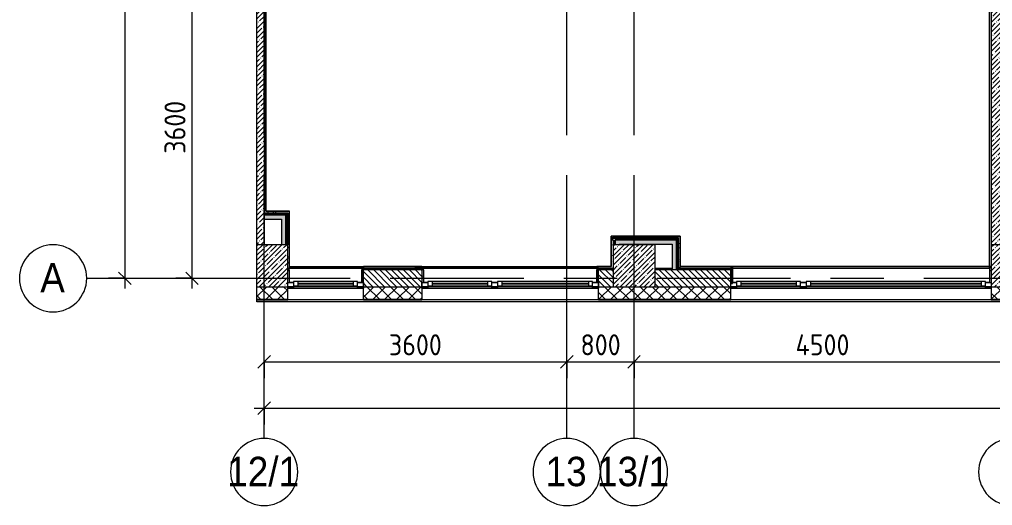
# Model space of a CAD drawing. Header units: millimetres. Extents: x 35848 to 85156, y -2706 to 28205.
# Drawn here: x 35848 to 47425, y -2706 to 3083 of the extents above; entities that cross this region are included whole.
import ezdxf

# ---------------------------------------------------------------- set-up
doc = ezdxf.new("R2010")
doc.units = ezdxf.units.MM
doc.linetypes.add('Осевая', pattern=[3175, 635, -476.25, 1587.5, -476.25])
for name, color, linetype, lineweight in [('A-ANNO-DIMS', 7, 'Continuous', 9), ('A-ANNO-DIMS-100', 7, 'Continuous', 9), ('A-DETL-GENF', 7, 'Continuous', 9), ('A-GLAZ', 7, 'Continuous', 9), ('A-GLAZ-1', 7, 'Continuous', 13), ('A-WALL', 7, 'Continuous', 9), ('I-WALL', 7, 'Continuous', 9), ('S-COLS', 7, 'Continuous', 9), ('Оси', 7, 'Continuous', 9), ('Оси-1', 7, 'Continuous', 20), ('Оси-2', 7, 'Осевая', 9)]:
    doc.layers.add(name, color=color, linetype=linetype, lineweight=lineweight)
doc.layers.add('A-WALL-1', color=7, linetype='Continuous', lineweight=9, true_color=0x3c3c3c)
doc.layers.add('A-WALL-FNSH-1', color=7, linetype='Continuous', lineweight=9, true_color=0x3c3c3c)
doc.styles.add('Arial', font='arial.ttf', dxfattribs={"width": 0.9, "height": 350})
doc.styles.add('ISOCPEUR', font='isocpeur.ttf', dxfattribs={"width": 0.9, "height": 250})
doc.dimstyles.new('ISO-2_5_0_9К_БОЛЬШОЙ', dxfattribs={"dimscale": 304.8, "dimtxt": 248.995294, "dimasz": 0.492126, "dimexe": 0.393701, "dimexo": 0.984252, "dimgap": 0, "dimtad": 1, "dimdec": 0, "dimrnd": 10, "dimzin": 0, "dimdsep": 46, "dimtxsty": 'ISOCPEUR', "dimblk1": 'OBLIQUE', "dimblk2": 'OBLIQUE', "dimsah": 1, "dimcen": 0.09, "dimdle": 0.393701, "dimazin": 0, "dimtfac": 1, "dimtdec": 4, "dimtix": 1, "dimtmove": 0, "dimatfit": 3, "dimfxl": 1, "dimtvp": 1, "dimtolj": 1, "dimtzin": 0, "dimarcsym": 2})
doc.dimstyles.new('ISO-2_5_0_9К_БОЛЬШОЙ_1', dxfattribs={"dimscale": 304.8, "dimtxt": 248.995294, "dimasz": 0.492126, "dimexe": 0.393701, "dimexo": 0.984252, "dimgap": 0, "dimtad": 1, "dimdec": 0, "dimrnd": 10, "dimzin": 0, "dimdsep": 46, "dimtxsty": 'ISOCPEUR', "dimblk1": 'OBLIQUE', "dimblk2": 'OBLIQUE', "dimsah": 1, "dimcen": 0.09, "dimdle": 0.393701, "dimazin": 0, "dimtfac": 1, "dimtdec": 4, "dimtix": 1, "dimtmove": 2, "dimatfit": 3, "dimfxl": 1, "dimtvp": 1, "dimtolj": 1, "dimtzin": 0, "dimarcsym": 2})
pattern_1 = [(45, (0, 0), (-57.02463, 57.02463), []), (45, (57.025, 0), (-57.02463, 57.02463), [100.806, -20.161, 3.353, -16.808])]
pattern_2 = [(0, (0, 0), (121.92, 30.48), [10.058, -81.382, 10.058, -81.382, -487.68]), (0, (0, 0), (121.92, 30.48), [-182.88, 10.058, -172.822, 10.058, -81.382, -213.36]), (0, (0, 0), (121.92, 30.48), [-457.2, 10.058, -50.902, 10.058, -142.342]), (120, (45.72, 15.24), (-87.356454, 90.345817), [10.058, -81.382, 10.058, -81.382, -487.68]), (120, (45.72, 15.24), (-87.356454, 90.345817), [-182.88, 10.058, -172.822, 10.058, -81.382, -213.36]), (120, (45.72, 15.24), (-87.356454, 90.345817), [-457.2, 10.058, -50.902, 10.058, -142.342]), (240, (60.96, 76.2), (-34.563546, -120.825817), [10.058, -81.382, 10.058, -81.382, -487.68]), (240, (60.96, 76.2), (-34.563546, -120.825817), [-182.88, 10.058, -172.822, 10.058, -81.382, -213.36]), (240, (60.96, 76.2), (-34.563546, -120.825817), [-457.2, 10.058, -50.902, 10.058, -142.342])]
pattern_3 = [(45, (0, 0), (-106.066, 106.066), []), (135, (0, 0), (-106.066, -106.066), [])]

# ---------------------------------------------------------------- blocks, each defined once
blk = doc.blocks.new('BSC_Колонна _Прямоугольная - 500х500-V5-План заполнения и маркировки дверных проемов 1 этажа в осях 12-23')
at = {"layer": 'S-COLS'}
h = blk.add_hatch(dxfattribs=at)
h.set_pattern_fill('FP_7', color=256, style=0, pattern_type=2)
h.set_pattern_definition([(45, (-38790, -150), (-57.02463, 57.02463), []), (45, (-38732.975, -150), (-57.02463, 57.02463), [100.806, -20.161, 3.353, -16.808])])
h.paths.add_polyline_path([(-117, -250), (250, -250), (250, 250), (-117, 250)])
for p, q in [((250, 250), (-117, 250)), ((250, -250), (250, 250)), ((-117, -250), (250, -250))]:
    blk.add_line(p, q, dxfattribs=at)
blk = doc.blocks.new('BSC_Колонна _Прямоугольная - 500х500-V6-План заполнения и маркировки дверных проемов 1 этажа в осях 12-23')
at = {"layer": 'S-COLS'}
h = blk.add_hatch(dxfattribs=at)
h.set_pattern_fill('FP_8', color=256, style=0, pattern_type=2)
h.set_pattern_definition([(45, (-43160, -150), (-57.02463, 57.02463), []), (45, (-43102.975, -150), (-57.02463, 57.02463), [100.806, -20.161, 3.353, -16.808])])
h.paths.add_polyline_path([(-250, -250), (250, -250), (250, 250), (-250, 250)])
for p, q in [((250, 250), (-250, 250)), ((-250, 250), (-250, -250)), ((250, -250), (250, 250)), ((-250, -250), (250, -250))]:
    blk.add_line(p, q, dxfattribs=at)
blk = doc.blocks.new('BSC_Колонна _Прямоугольная - 500х500-V7-План заполнения и маркировки дверных проемов 1 этажа в осях 12-23')
at = {"layer": 'S-COLS'}
h = blk.add_hatch(dxfattribs=at)
h.set_pattern_fill('FP_9', color=256, style=0, pattern_type=2)
h.set_pattern_definition([(45, (-47660, -150), (-57.02463, 57.02463), []), (45, (-47602.975, -150), (-57.02463, 57.02463), [100.806, -20.161, 3.353, -16.808])])
h.paths.add_polyline_path([(-250, -250), (250, -250), (250, 250), (-250, 250)])
for p, q in [((250, 250), (-250, 250)), ((-250, 250), (-250, -250)), ((250, -250), (250, 250)), ((-250, -250), (250, -250))]:
    blk.add_line(p, q, dxfattribs=at)
blk = doc.blocks.new('120_Окно_СКБ_1Ст - 120_Окно_СКБ_1Ст 900х2500_h_-20664874-План заполнения и маркировки дверных проемов 1 этажа в осях 12-23')
at = {"layer": 'A-GLAZ'}
for p, q in [((450, -57), (-450, -57)), ((-330, -107), (330, -107)), ((-430, -127), (-380, -127)), ((330, -117), (-330, -117)), ((380, -127), (430, -127))]:
    blk.add_line(p, q, dxfattribs=at)
at = {"layer": 'A-GLAZ-1'}
for p, q in [((-450, -127), (-450, -57)), ((-450, -57), (-380, -57)), ((-380, -57), (-380, -127)), ((380, -87), (-380, -87)), ((-380, -87), (-380, -137)), ((-330, -137), (-330, -87)), ((330, -137), (330, -87)), ((380, -127), (380, -57)), ((380, -57), (450, -57)), ((380, -137), (380, -87)), ((450, -57), (450, -127)), ((-380, -127), (-450, -127)), ((-380, -137), (380, -137)), ((450, -127), (380, -127))]:
    blk.add_line(p, q, dxfattribs=at)
blk = doc.blocks.new('120_Окно_СКБ_2Ст - 120_Окно_СКБ_2Ст 3100х2500 _мал_створка слева_-22446080-План заполнения и маркировки дверных проемов 1 этажа в осях 12-23')
at = {"layer": 'A-GLAZ'}
for p, q in [((1550, -57), (-1550, -57)), ((-1430, -107), (600, -107)), ((770, -107), (1430, -107)), ((-1530, -127), (-1480, -127)), ((600, -117), (-1430, -117)), ((650, -127), (720, -127)), ((1430, -117), (770, -117)), ((1480, -127), (1530, -127))]:
    blk.add_line(p, q, dxfattribs=at)
at = {"layer": 'A-GLAZ-1'}
for p, q in [((-1550, -127), (-1550, -57)), ((-1550, -57), (-1480, -57)), ((-1480, -57), (-1480, -127)), ((650, -87), (-1480, -87)), ((-1480, -87), (-1480, -137)), ((-1430, -137), (-1430, -87)), ((600, -137), (600, -87)), ((650, -127), (650, -57)), ((650, -57), (720, -57)), ((650, -137), (650, -87)), ((720, -57), (720, -127)), ((1480, -87), (720, -87)), ((720, -87), (720, -137)), ((770, -137), (770, -87)), ((1430, -137), (1430, -87)), ((1480, -127), (1480, -57)), ((1480, -57), (1550, -57)), ((1480, -137), (1480, -87)), ((1550, -57), (1550, -127)), ((-1480, -127), (-1550, -127)), ((-1480, -137), (650, -137)), ((720, -127), (650, -127)), ((720, -137), (1480, -137)), ((1550, -127), (1480, -127))]:
    blk.add_line(p, q, dxfattribs=at)
blk = doc.blocks.new('120_Окно_СКБ_2Ст - 120_Окно_СКБ_2Ст 2100х2500 _мал створка справа_-V22-План заполнения и маркировки дверных проемов 1 этажа в осях 12-23')
at = {"layer": 'A-GLAZ'}
for p, q in [((1050, -57), (-1050, -57)), ((-930, -107), (100, -107)), ((270, -107), (930, -107)), ((-1030, -127), (-980, -127)), ((100, -117), (-930, -117)), ((150, -127), (220, -127)), ((930, -117), (270, -117)), ((980, -127), (1030, -127))]:
    blk.add_line(p, q, dxfattribs=at)
at = {"layer": 'A-GLAZ-1'}
for p, q in [((-1050, -127), (-1050, -57)), ((-1050, -57), (-980, -57)), ((-980, -57), (-980, -127)), ((150, -87), (-980, -87)), ((-980, -87), (-980, -137)), ((-930, -137), (-930, -87)), ((100, -137), (100, -87)), ((150, -127), (150, -57)), ((150, -57), (220, -57)), ((150, -137), (150, -87)), ((220, -57), (220, -127)), ((980, -87), (220, -87)), ((220, -87), (220, -137)), ((270, -137), (270, -87)), ((930, -137), (930, -87)), ((980, -127), (980, -57)), ((980, -57), (1050, -57)), ((980, -137), (980, -87)), ((1050, -57), (1050, -127)), ((-980, -127), (-1050, -127)), ((-980, -137), (150, -137)), ((220, -127), (150, -127)), ((220, -137), (980, -137)), ((1050, -127), (980, -127))]:
    blk.add_line(p, q, dxfattribs=at)
blk = doc.blocks.new('DET_L_Линия разрыва - М100-30654842-План заполнения и маркировки дверных проемов 1 этажа в осях 12-23')
at = {"layer": 'A-DETL-GENF'}
blk.add_line((24080, 0), (12340, 0), dxfattribs=at)
blk = doc.blocks.new('Ось сетки - D8-29747960-План заполнения и маркировки дверных проемов 1 этажа в осях 12-23')
at = {"layer": 'Оси-1'}
for start, end in [(360, 180), (180, 360)]:
    blk.add_arc((0, 0), 4, start, end, dxfattribs=at)
blk = doc.blocks.new('DIMBLOCK1-План заполнения и маркировки дверных проемов 1 этажа в осях 12-23')
at = {"layer": 'A-ANNO-DIMS-100'}
for p, q in [((38760, -1188), (38760, -874)), ((42360, -1188), (42360, -874)), ((38760, -994), (42360, -994)), ((38760, -994), (38760, -1188)), ((42360, -994), (42360, -1188))]:
    blk.add_line(p, q, dxfattribs=at)
at = {"layer": 'A-ANNO-DIMS-100', "lineweight": 20}
for p, q in [((38760, -994), (38835, -919)), ((42360, -994), (42435, -919)), ((38760, -994), (38685, -1069)), ((42360, -994), (42285, -1069))]:
    blk.add_line(p, q, dxfattribs=at)
at = {"layer": 'A-ANNO-DIMS-100', "color": 0, "insert": (40244, -667), "char_height": 250, "width": 758.48, "attachment_point": 1, "line_spacing_factor": 1.149209, "style": 'ISOCPEUR'}
blk.add_mtext('3600', dxfattribs=at)
blk = doc.blocks.new('_Oblique')
at = {"color": 0, "linetype": 'ByBlock', "lineweight": -2}
blk.add_line((-0.5, -0.5), (0.5, 0.5), dxfattribs=at)
blk = doc.blocks.new('DIMBLOCK2-План заполнения и маркировки дверных проемов 1 этажа в осях 12-23')
at = {"layer": 'A-ANNO-DIMS-100'}
for p, q in [((42360, -1188), (42360, -874)), ((43160, -1188), (43160, -874)), ((42360, -994), (43160, -994)), ((42360, -994), (42360, -1188)), ((43160, -994), (43160, -1188))]:
    blk.add_line(p, q, dxfattribs=at)
at = {"layer": 'A-ANNO-DIMS-100', "lineweight": 20}
for p, q in [((42360, -994), (42435, -919)), ((43160, -994), (43235, -919)), ((42360, -994), (42285, -1069)), ((43160, -994), (43085, -1069))]:
    blk.add_line(p, q, dxfattribs=at)
at = {"layer": 'A-ANNO-DIMS-100', "color": 0, "insert": (42523, -667), "char_height": 250, "width": 568.86, "attachment_point": 1, "line_spacing_factor": 1.149209, "style": 'ISOCPEUR'}
blk.add_mtext('800', dxfattribs=at)
blk = doc.blocks.new('DIMBLOCK3-План заполнения и маркировки дверных проемов 1 этажа в осях 12-23')
at = {"layer": 'A-ANNO-DIMS-100'}
for p, q in [((43160, -1188), (43160, -874)), ((47660, -1188), (47660, -874)), ((43160, -994), (47660, -994)), ((43160, -994), (43160, -1188)), ((47660, -994), (47660, -1188))]:
    blk.add_line(p, q, dxfattribs=at)
at = {"layer": 'A-ANNO-DIMS-100', "lineweight": 20}
for p, q in [((43160, -994), (43235, -919)), ((47660, -994), (47735, -919)), ((43160, -994), (43085, -1069)), ((47660, -994), (47585, -1069))]:
    blk.add_line(p, q, dxfattribs=at)
at = {"layer": 'A-ANNO-DIMS-100', "color": 0, "insert": (45082, -667), "char_height": 250, "width": 787.21, "attachment_point": 1, "line_spacing_factor": 1.149209, "style": 'ISOCPEUR'}
blk.add_mtext('4500', dxfattribs=at)
blk = doc.blocks.new('DIMBLOCK29-План заполнения и маркировки дверных проемов 1 этажа в осях 12-23')
at = {"layer": 'A-ANNO-DIMS-100'}
for p, q in [((37707, 3600), (38021, 3600)), ((37901, 3600), (37707, 3600)), ((37901, 3600), (37901, -120)), ((37707, 0), (38021, 0)), ((37901, 0), (37707, 0))]:
    blk.add_line(p, q, dxfattribs=at)
at = {"layer": 'A-ANNO-DIMS-100', "lineweight": 20}
for p, q in [((37901, 3600), (37826, 3675)), ((37901, 3600), (37976, 3525)), ((37901, 0), (37826, 75)), ((37901, 0), (37976, -75))]:
    blk.add_line(p, q, dxfattribs=at)
at = {"layer": 'A-ANNO-DIMS-100', "color": 0, "insert": (37574, 1484), "char_height": 250, "width": 758.48, "attachment_point": 1, "rotation": 90, "line_spacing_factor": 1.149209, "style": 'ISOCPEUR'}
blk.add_mtext('3600', dxfattribs=at)
blk = doc.blocks.new('DIMBLOCK30-План заполнения и маркировки дверных проемов 1 этажа в осях 12-23')
at = {"layer": 'A-ANNO-DIMS-100'}
for p, q in [((37101, 27120), (37101, -120)), ((36907, 27000), (37221, 27000)), ((37101, 27000), (36907, 27000)), ((36907, 0), (37221, 0)), ((37101, 0), (36907, 0))]:
    blk.add_line(p, q, dxfattribs=at)
at = {"layer": 'A-ANNO-DIMS-100', "lineweight": 20}
for p, q in [((37101, 27000), (37026, 27075)), ((37101, 27000), (37176, 26925)), ((37101, 0), (37026, 75)), ((37101, 0), (37176, -75))]:
    blk.add_line(p, q, dxfattribs=at)
at = {"layer": 'A-ANNO-DIMS-100', "color": 0, "insert": (36774, 13572), "char_height": 250, "width": 948.1, "attachment_point": 1, "rotation": 90, "line_spacing_factor": 1.149209, "style": 'ISOCPEUR'}
blk.add_mtext('27000', dxfattribs=at)
blk = doc.blocks.new('DIMBLOCK64-План заполнения и маркировки дверных проемов 1 этажа в осях 12-23')
at = {"layer": 'A-ANNO-DIMS-100'}
for p, q in [((38760, -1740), (38760, -1426)), ((84560, -1740), (84560, -1426)), ((38640, -1546), (84680, -1546)), ((38760, -1546), (38760, -1740)), ((84560, -1546), (84560, -1740))]:
    blk.add_line(p, q, dxfattribs=at)
at = {"layer": 'A-ANNO-DIMS-100', "lineweight": 20}
for p, q in [((38760, -1546), (38835, -1471)), ((84560, -1546), (84635, -1471)), ((38760, -1546), (38685, -1621)), ((84560, -1546), (84485, -1621))]:
    blk.add_line(p, q, dxfattribs=at)
at = {"layer": 'A-ANNO-DIMS-100', "color": 0, "insert": (61253, -1219), "char_height": 250, "width": 976.83, "attachment_point": 1, "line_spacing_factor": 1.149209, "style": 'ISOCPEUR'}
blk.add_mtext('45800', dxfattribs=at)

msp = doc.modelspace()

# ---------------------------------------------------------------- hatches: boundary and pattern name
at = {"layer": 'A-WALL'}
h = msp.add_hatch(dxfattribs=at)
h.set_pattern_fill('FP_21', color=256, style=0, pattern_type=2)
h.set_pattern_definition([(135, (0, 0), (-35.35534, -35.35534), [])])
h.paths.add_polyline_path([(44169.6, -100), (44310, -100), (44310, 100), (43410, 100), (43410, -100), (43443.4, -100)])
h.paths.add_polyline_path([(39940, -100), (40637.5, -100), (40637.5, 100), (39940, 100)])
h.paths.add_polyline_path([(42910, -100), (42910, 100), (42737.5, 100), (42737.5, -100)])
h = msp.add_hatch(dxfattribs=at)
h.set_pattern_fill('FP_17', color=256, style=0, pattern_type=2)
h.set_pattern_definition([(45, (0, 0), (-70.71068, 70.71068), []), (135, (0, 0), (-70.71068, -70.71068), [])])
h.paths.add_polyline_path([(59260, -250), (60010, -250), (60010, -100), (59260, -100)])
h.paths.add_polyline_path([(75700, -250), (75700, -100), (73980, -100), (73980, -250), (75397.4, -250)])
h.paths.add_polyline_path([(60910, -250), (61610, -250), (61610, -100), (60910, -100)])
h.paths.add_polyline_path([(56910, -250), (57160, -250), (57160, -100), (56410, -100), (56410, -250)])
h.paths.add_polyline_path([(64260, -250), (64260, -100), (63710, -100), (63710, -250)])
h.paths.add_polyline_path([(72280, -250), (72280, -100), (71560, -100), (71560, -250), (71766.2, -250)])
h.paths.add_polyline_path([(65410, -250), (66160, -250), (66160, -100), (65160, -100), (65160, -250)])
h.paths.add_polyline_path([(70313.8, -250), (70660, -250), (70660, -100), (67060, -100), (67060, -250), (67408.9, -250)])
h.paths.add_polyline_path([(48160, -250), (48160, -100), (47410, -100), (47410, -250), (47910, -250)])
h.paths.add_polyline_path([(49771.5, -250), (49771.5, -100), (49060, -100), (49060, -250)])
h.paths.add_polyline_path([(51871.5, -250), (53310, -250), (53310, -100), (51871.5, -100)])
h.paths.add_polyline_path([(44169.6, -250), (44310, -250), (44310, -100), (42737.5, -100), (42737.5, -250), (43443.4, -250)])
h.paths.add_polyline_path([(40637.5, -250), (40637.5, -100), (39940, -100), (39940, -250)])
h.paths.add_polyline_path([(39040, -250), (39040, -100), (38672.7, -100), (38672.7, -250)])
at = {"layer": 'I-WALL'}
h = msp.add_hatch(dxfattribs=at)
h.set_pattern_fill('FP_58', color=256, style=0, pattern_type=2)
h.set_pattern_definition(pattern_2)
h.paths.add_polyline_path([(47390, 130), (47410, 130), (47410, 7660), (47390, 7660), (47390, 141)])
h = msp.add_hatch(dxfattribs=at)
h.set_pattern_fill('FP_1', color=256, style=0, pattern_type=2)
h.set_pattern_definition(pattern_1)
h.paths.add_polyline_path([(38672.7, 400), (38760, 400), (38760, 7400), (38672.7, 7400), (38672.7, 429.1)])
h = msp.add_hatch(dxfattribs=at)
h.set_pattern_fill('FP_58', color=256, style=0, pattern_type=2)
h.set_pattern_definition(pattern_2)
h.paths.add_polyline_path([(38780, 800), (38780, 7400), (38760, 7400), (38760, 800)])
h = msp.add_hatch(dxfattribs=at)
h.set_pattern_fill('FP_1', color=256, style=0, pattern_type=2)
h.set_pattern_definition(pattern_1)
h.paths.add_polyline_path([(47630, 400), (47630, 7400), (47410, 7400), (47410, 400)])
h = msp.add_hatch(dxfattribs=at)
h.set_pattern_fill('FP_58', color=256, style=0, pattern_type=2)
h.set_pattern_definition(pattern_2)
h.paths.add_polyline_path([(38760, 780), (39040, 780), (39040, 800), (38760, 800)])
h = msp.add_hatch(dxfattribs=at)
h.set_pattern_fill('FP_59', color=256, style=0, pattern_type=2)
h.set_pattern_definition(pattern_3)
h.paths.add_polyline_path([(38760, 767.5), (39040, 767.5), (39040, 780), (38760, 780)])
h = msp.add_hatch(dxfattribs=at)
h.set_pattern_fill('FP_59', color=256, style=0, pattern_type=2)
h.set_pattern_definition(pattern_3)
h.paths.add_polyline_path([(38760, 755), (39027.5, 755), (39027.5, 767.5), (38760, 767.5)])
for points in [[(39015, 705), (39015, 755), (38760, 755), (38760, 705), (38965, 705)], [(39015, 400), (39015, 705), (38965, 705), (38965, 400)], [(43665, 406), (43665, 456), (42935, 456), (42935, 406), (43615, 406)], [(42935, 400), (42985, 400), (42985, 406), (42935, 406)], [(43665, 100), (43665, 406), (43615, 406), (43615, 100)]]:
    msp.add_hatch(color=256, dxfattribs=at).paths.add_polyline_path(points)
h = msp.add_hatch(dxfattribs=at)
h.set_pattern_fill('FP_59', color=256, style=0, pattern_type=2)
h.set_pattern_definition(pattern_3)
h.paths.add_polyline_path([(39027.5, 400), (39027.5, 755), (39015, 755), (39015, 400)])
h = msp.add_hatch(dxfattribs=at)
h.set_pattern_fill('FP_59', color=256, style=0, pattern_type=2)
h.set_pattern_definition(pattern_3)
h.paths.add_polyline_path([(39040, 400), (39040, 767.5), (39027.5, 767.5), (39027.5, 400)])
h = msp.add_hatch(dxfattribs=at)
h.set_pattern_fill('FP_58', color=256, style=0, pattern_type=2)
h.set_pattern_definition(pattern_2)
h.paths.add_polyline_path([(39060, 140), (39060, 800), (39040, 800), (39040, 140)])
h = msp.add_hatch(dxfattribs=at)
h.set_pattern_fill('FP_58', color=256, style=0, pattern_type=2)
h.set_pattern_definition(pattern_2)
h.paths.add_polyline_path([(42910, 481), (42910, 501), (42890, 501), (42890, 481)])
h.paths.add_polyline_path([(42935, 481), (43690, 481), (43690, 501), (42935, 501)])
h = msp.add_hatch(dxfattribs=at)
h.set_pattern_fill('FP_59', color=256, style=0, pattern_type=2)
h.set_pattern_definition(pattern_3)
h.paths.add_polyline_path([(42910, 468.5), (43690, 468.5), (43690, 481), (42890, 481), (42890, 468.5)])
h = msp.add_hatch(dxfattribs=at)
h.set_pattern_fill('FP_59', color=256, style=0, pattern_type=2)
h.set_pattern_definition(pattern_3)
h.paths.add_polyline_path([(42910, 456), (43677.5, 456), (43677.5, 468.5), (42890, 468.5), (42890, 456)])
h = msp.add_hatch(dxfattribs=at)
h.set_pattern_fill('FP_59', color=256, style=0, pattern_type=2)
h.set_pattern_definition(pattern_3)
h.paths.add_polyline_path([(42910, 400), (42922.5, 400), (42922.5, 456), (42910, 456), (42910, 406)])
h.paths.add_polyline_path([(42922.5, 481), (42922.5, 501), (42910, 501), (42910, 481)])
h = msp.add_hatch(dxfattribs=at)
h.set_pattern_fill('FP_59', color=256, style=0, pattern_type=2)
h.set_pattern_definition(pattern_3)
h.paths.add_polyline_path([(42935, 400), (42935, 456), (42922.5, 456), (42922.5, 400)])
h.paths.add_polyline_path([(42935, 481), (42935, 501), (42922.5, 501), (42922.5, 481)])
h = msp.add_hatch(dxfattribs=at)
h.set_pattern_fill('FP_59', color=256, style=0, pattern_type=2)
h.set_pattern_definition(pattern_3)
h.paths.add_polyline_path([(43690, 100), (43690, 468.5), (43677.5, 468.5), (43677.5, 100)])
h = msp.add_hatch(dxfattribs=at)
h.set_pattern_fill('FP_58', color=256, style=0, pattern_type=2)
h.set_pattern_definition(pattern_2)
h.paths.add_polyline_path([(43690, 130), (43710, 130), (43710, 501), (43690, 501), (43690, 441.3)])
h = msp.add_hatch(dxfattribs=at)
h.set_pattern_fill('FP_58', color=256, style=0, pattern_type=2)
h.set_pattern_definition(pattern_2)
h.paths.add_polyline_path([(42890, 140), (42910, 140), (42910, 456), (42890, 456), (42890, 141)])
h = msp.add_hatch(dxfattribs=at)
h.set_pattern_fill('FP_59', color=256, style=0, pattern_type=2)
h.set_pattern_definition(pattern_3)
h.paths.add_polyline_path([(43677.5, 100), (43677.5, 456), (43665, 456), (43665, 100)])
h = msp.add_hatch(dxfattribs=at)
h.set_pattern_fill('FP_58', color=256, style=0, pattern_type=2)
h.set_pattern_definition(pattern_2)
h.paths.add_polyline_path([(39040, 120), (39061, 120), (39060, 140), (39040, 140)])
h.paths.add_polyline_path([(42910, 120), (42910, 140), (42717.5, 140), (42717.5, 120)])
h.paths.add_polyline_path([(40560, 120), (40560, 140), (39940, 140), (39940, 120)])
h = msp.add_hatch(dxfattribs=at)
h.set_pattern_fill('FP_58', color=256, style=0, pattern_type=2)
h.set_pattern_definition(pattern_2)
h.paths.add_polyline_path([(42717.5, -48), (42737.5, -48), (42737.5, 120), (42717.5, 120)])
h = msp.add_hatch(dxfattribs=at)
h.set_pattern_fill('FP_58', color=256, style=0, pattern_type=2)
h.set_pattern_definition(pattern_2)
h.paths.add_polyline_path([(44310, -60), (44330, -60), (44330, 140), (44310, 140)])
h = msp.add_hatch(dxfattribs=at)
h.set_pattern_fill('FP_58', color=256, style=0, pattern_type=2)
h.set_pattern_definition(pattern_2)
h.paths.add_polyline_path([(47390, -48), (47410, -48), (47410, 140), (47390, 140)])
h = msp.add_hatch(dxfattribs=at)
h.set_pattern_fill('FP_58', color=256, style=0, pattern_type=2)
h.set_pattern_definition(pattern_2)
h.paths.add_polyline_path([(39040, -48), (39060, -48), (39060, 100), (39040, 100)])
h = msp.add_hatch(dxfattribs=at)
h.set_pattern_fill('FP_58', color=256, style=0, pattern_type=2)
h.set_pattern_definition(pattern_2)
h.paths.add_polyline_path([(39920, -48), (39940, -48), (39940, 100), (39920, 100)])
h = msp.add_hatch(dxfattribs=at)
h.set_pattern_fill('FP_58', color=256, style=0, pattern_type=2)
h.set_pattern_definition(pattern_2)
h.paths.add_polyline_path([(40637.5, -48), (40657.5, -48), (40657.5, 100), (40637.5, 100)])

# ---------------------------------------------------------------- linework, layer by layer
at = {"layer": 'A-WALL'}
for p, q in [((47390, 130), (47390, 7660)), ((38780, 7380), (38780, 800)), ((38760, 767.5), (39027.5, 767.5)), ((38760, 755), (39015, 755)), ((38780, 800), (39060, 800)), ((39015, 755), (39015, 400)), ((39027.5, 767.5), (39027.5, 400)), ((43690, 481), (42890, 481)), ((43677.5, 468.5), (42890, 468.5)), ((42910, 481), (42910, 501)), ((42922.5, 481), (42922.5, 501)), ((42935, 481), (42935, 501)), ((43677.5, 100), (43677.5, 468.5)), ((42910, 456), (42890, 456)), ((42890, 140), (42890, 434.4)), ((42910, 456), (42910, 400)), ((42922.5, 456), (42922.5, 400)), ((43665, 456), (42935, 456)), ((42935, 456), (42935, 400)), ((43665, 100), (43665, 456)), ((39060, 140), (39061, 140)), ((39940, -100), (40637.5, -100)), ((42737.5, -100), (42910, -100)), ((43410, -100), (44310, -100)), ((38672.7, -250), (39040, -250)), ((38672.7, -253), (39040, -253)), ((72280, -280), (38672.7, -280)), ((39940, -258), (39040, -258)), ((39940, -250), (40637.5, -250)), ((39940, -253), (40637.5, -253)), ((42737.5, -258), (40637.5, -258)), ((42737.5, -250), (44310, -250)), ((42737.5, -253), (44310, -253)), ((47410, -258), (44310, -258)), ((47410, -250), (48160, -250)), ((47410, -253), (48160, -253))]:
    msp.add_line(p, q, dxfattribs=at)
at = {"layer": 'A-WALL-1'}
for p, q in [((38760, 7400), (38760, 400)), ((47410, 7400), (47410, 400)), ((38760, 780), (39040, 780)), ((38760, 705), (38965, 705)), ((38965, 705), (38965, 400)), ((39040, 780), (39040, 400)), ((39060, 140), (39060, 800)), ((42922.5, 501), (42890, 501)), ((43690, 100), (43690, 481)), ((42985, 406), (43615, 406)), ((42985, 400), (42985, 406)), ((43615, 406), (43615, 100)), ((39040, 120), (39061, 120)), ((39061, 120), (39061, 140)), ((39940, 140), (39940, 120)), ((39940, 120), (40560, 120)), ((40560, 120), (40560, 140)), ((42737.5, 140), (42717.5, 140)), ((42717.5, 140), (42717.5, 120)), ((42717.5, 120), (42910, 120)), ((42717.5, 120), (42717.5, 100)), ((42737.5, 120), (42717.5, 120)), ((42737.5, -250), (42737.5, 120)), ((43690, 130), (43710, 130)), ((43710, 130), (43710, 140)), ((44310, 140), (44310, -60)), ((44330, 140), (44310, 140)), ((44330, -60), (44330, 140)), ((47390, 140), (47390, -48)), ((47410, 140), (47390, 140)), ((47390, 130), (47410, 130)), ((39060, 100), (39040, 100)), ((39060, -48), (39060, 100)), ((40657.5, 100), (39920, 100)), ((39920, 100), (39920, -48)), ((39940, -250), (39940, 100)), ((40637.5, 100), (40637.5, -250)), ((40657.5, -48), (40657.5, 100)), ((42910, 100), (42737.5, 100)), ((44310, 100), (43410, 100)), ((44310, -250), (44310, 100)), ((39040, -48), (39060, -48)), ((39040, -250), (39040, -100)), ((39920, -48), (39940, -48)), ((40637.5, -48), (40657.5, -48)), ((42717.5, -48), (42737.5, -48)), ((44310, -60), (44330, -60)), ((47390, -48), (47410, -48)), ((47410, -100), (47410, -250))]:
    msp.add_line(p, q, dxfattribs=at)
at = {"layer": 'A-WALL-FNSH-1'}
for p, q in [((47389, 141), (47389, 7659)), ((38781, 801), (38781, 7379)), ((39061, 801), (38781, 801)), ((39061, 141), (39061, 801)), ((42889, 502), (42889, 141)), ((43711, 502), (42889, 502)), ((42890, 434.4), (42890, 501)), ((42922.5, 501), (43710, 501)), ((43710, 501), (43710, 140)), ((43711, 141), (43711, 502)), ((40637.5, 141), (39940, 141)), ((39940, 141), (39940, 140)), ((39940, 140), (40637.5, 140)), ((40637.5, 140), (40637.5, 141)), ((42889, 141), (42737.5, 141)), ((42737.5, 141), (42737.5, 140)), ((42737.5, 140), (42890, 140)), ((43710, 140), (44310, 140)), ((44310, 141), (43711, 141)), ((44310, 140), (44310, 141)), ((44330, 140), (44330, -48)), ((44331, 140), (44330, 140)), ((44331, -48), (44331, 140)), ((47390, 141), (47389, 141)), ((47389, 140), (47389, -48)), ((47390, 140), (47389, 140)), ((39061, 100), (39060, 100)), ((39061, -48), (39061, 100)), ((39919, 100), (39919, -48)), ((39920, 100), (39919, 100)), ((40658.5, 100), (40657.5, 100)), ((40658.5, -48), (40658.5, 100)), ((42716.5, 100), (42716.5, -48)), ((42717.5, 100), (42716.5, 100)), ((42717.5, -48), (42717.5, 100)), ((39060, -48), (39061, -48)), ((39919, -48), (39920, -48)), ((40657.5, -48), (40658.5, -48)), ((42716.5, -48), (42717.5, -48)), ((44330, -48), (44331, -48)), ((47389, -48), (47390, -48)), ((38672.7, -258), (39040, -258)), ((39040, -258), (39040, -250)), ((39940, -250), (39940, -258)), ((39940, -258), (40637.5, -258)), ((40637.5, -258), (40637.5, -250)), ((42737.5, -250), (42737.5, -258)), ((42737.5, -258), (44310, -258)), ((44310, -258), (44310, -250)), ((47410, -250), (47410, -258)), ((47410, -258), (48160, -258))]:
    msp.add_line(p, q, dxfattribs=at)
at = {"layer": 'I-WALL'}
for p, q in [((39061, 141), (39061, 140)), ((39061, 141), (39940, 141)), ((39061, 140), (39940, 140)), ((39061, 120), (39940, 120)), ((39940, 120), (39061, 120)), ((40560, 120), (42717.1, 120)), ((42717.5, 120), (40560, 120)), ((40637.5, 141), (42737.5, 141)), ((40637.5, 140), (42717.5, 140)), ((43410, 120), (43615, 120)), ((43690, 120), (44310, 120)), ((44310, 141), (47389, 141)), ((47390, 140), (44330, 140)), ((44330, 120), (47390, 120)), ((39940, -100), (39040, -100)), ((42737.5, -100), (40637.5, -100)), ((47410, -100), (44310, -100))]:
    msp.add_line(p, q, dxfattribs=at)
at = {"layer": 'Оси'}
for p, q in [((38760, -1906.3), (38760, 593.7)), ((42360, -1906.3), (42360, 593.7)), ((43160, -1906.3), (43160, 593.7)), ((36648.5, 0), (39148.5, 0))]:
    msp.add_line(p, q, dxfattribs=at)
at = {"layer": 'Оси-2'}
for p, q in [((42360, 593.7), (42360, 24898.1)), ((43160, 593.7), (43160, 24898.1)), ((38760, 593.7), (38760, 12700)), ((39148.5, 0), (82060, 0))]:
    msp.add_line(p, q, dxfattribs=at)

# ---------------------------------------------------------------- block references
at = {"layer": 'A-DETL-GENF', "rotation": 270.0000000000003}
msp.add_blockref('DET_L_Линия разрыва - М100-30654842-План заполнения и маркировки дверных проемов 1 этажа в осях 12-23', (38672.7, 23799.7), dxfattribs=at)
at = {"layer": 'A-GLAZ', "rotation": 180}
for name, p in [('120_Окно_СКБ_1Ст - 120_Окно_СКБ_1Ст 900х2500_h_-20664874-План заполнения и маркировки дверных проемов 1 этажа в осях 12-23', (39490, -175)), ('120_Окно_СКБ_2Ст - 120_Окно_СКБ_2Ст 2100х2500 _мал створка справа_-V22-План заполнения и маркировки дверных проемов 1 этажа в осях 12-23', (41687.5, -175)), ('120_Окно_СКБ_2Ст - 120_Окно_СКБ_2Ст 3100х2500 _мал_створка слева_-22446080-План заполнения и маркировки дверных проемов 1 этажа в осях 12-23', (45860, -175))]:
    msp.add_blockref(name, p, dxfattribs=at)
at = {"layer": 'S-COLS'}
for name, p in [('BSC_Колонна _Прямоугольная - 500х500-V5-План заполнения и маркировки дверных проемов 1 этажа в осях 12-23', (38790, 150)), ('BSC_Колонна _Прямоугольная - 500х500-V6-План заполнения и маркировки дверных проемов 1 этажа в осях 12-23', (43160, 150)), ('BSC_Колонна _Прямоугольная - 500х500-V7-План заполнения и маркировки дверных проемов 1 этажа в осях 12-23', (47660, 150))]:
    msp.add_blockref(name, p, dxfattribs=at)
at = {"layer": 'Оси-1', "xscale": 99.99999999999993, "yscale": 99.99999999999993, "zscale": 99.99999999999993, "rotation": 269.9999999999994}
msp.add_blockref('Ось сетки - D8-29747960-План заполнения и маркировки дверных проемов 1 этажа в осях 12-23', (36248.5, 0), dxfattribs=at)
at = {"layer": 'Оси-1', "xscale": 99.99999999999993, "yscale": 99.99999999999993, "zscale": 99.99999999999993}
for p in [(38760, -2306.3), (42360, -2306.3), (43160, -2306.3), (47660, -2306.3)]:
    msp.add_blockref('Ось сетки - D8-29747960-План заполнения и маркировки дверных проемов 1 этажа в осях 12-23', p, dxfattribs=at)

# ---------------------------------------------------------------- texts
at = {"layer": 'Оси', "char_height": 350, "attachment_point": 1, "style": 'Arial'}
for s, insert, width in [('\\fArial|b0|i0|c204|p34|;\\W.9;А', (36095.7, 181), 360.759), ('12/1', (38319.7, -2125.6), 1060.633), ('13', (42107.4, -2125.6), 606.076), ('13/1', (42719.7, -2125.6), 1060.633)]:
    msp.add_mtext(s, dxfattribs=dict(at, insert=insert, width=width))

# ---------------------------------------------------------------- dimensions: what is measured, and where the dimension line sits
at = {"layer": 'A-ANNO-DIMS'}
dim = msp.add_linear_dim(base=(37101.1, 0), p1=(37207.1, 27000), p2=(37207.1, 0), angle=90, dimstyle='ISO-2_5_0_9К_БОЛЬШОЙ_1', override={"dimpost": '<>', "dimfxl": 26999.999823}, dxfattribs=at)
dim.commit()
dim.dimension.update_dxf_attribs({"geometry": 'DIMBLOCK30-План заполнения и маркировки дверных проемов 1 этажа в осях 12-23', "text_midpoint": (36941.1, 14046), "dimtype": 160, "text_rotation": 90})
dim = msp.add_linear_dim(base=(37901.1, 0), p1=(38007.1, 3600), p2=(38007.1, 0), angle=90, dimstyle='ISO-2_5_0_9К_БОЛЬШОЙ', override={"dimpost": '<>', "dimfxl": 3600}, dxfattribs=at)
dim.commit()
dim.dimension.update_dxf_attribs({"geometry": 'DIMBLOCK29-План заполнения и маркировки дверных проемов 1 этажа в осях 12-23', "text_midpoint": (37776.1, 1800)})
for base, p1, p2, override, picture, middle in [((42360, -994), (38760, -888), (42360, -888), {"dimpost": '<>', "dimfxl": 3600}, 'DIMBLOCK1-План заполнения и маркировки дверных проемов 1 этажа в осях 12-23', (40560, -869)), ((43160, -994), (42360, -888), (43160, -888), {"dimpost": '<>', "dimfxl": 800}, 'DIMBLOCK2-План заполнения и маркировки дверных проемов 1 этажа в осях 12-23', (42760, -869)), ((47660, -994), (43160, -888), (47660, -888), {"dimpost": '<>', "dimfxl": 4500}, 'DIMBLOCK3-План заполнения и маркировки дверных проемов 1 этажа в осях 12-23', (45410, -869)), ((84560, -1545.6), (38760, -1439.5), (84560, -1439.5), {"dimpost": '<>', "dimfxl": 45800}, 'DIMBLOCK64-План заполнения и маркировки дверных проемов 1 этажа в осях 12-23', (61660, -1420.6))]:
    dim = msp.add_linear_dim(base=base, p1=p1, p2=p2, dimstyle='ISO-2_5_0_9К_БОЛЬШОЙ', override=override, dxfattribs=at)
    dim.commit()
    dim.dimension.update_dxf_attribs({"geometry": picture, "text_midpoint": middle})

doc.saveas('drawing.dxf')
